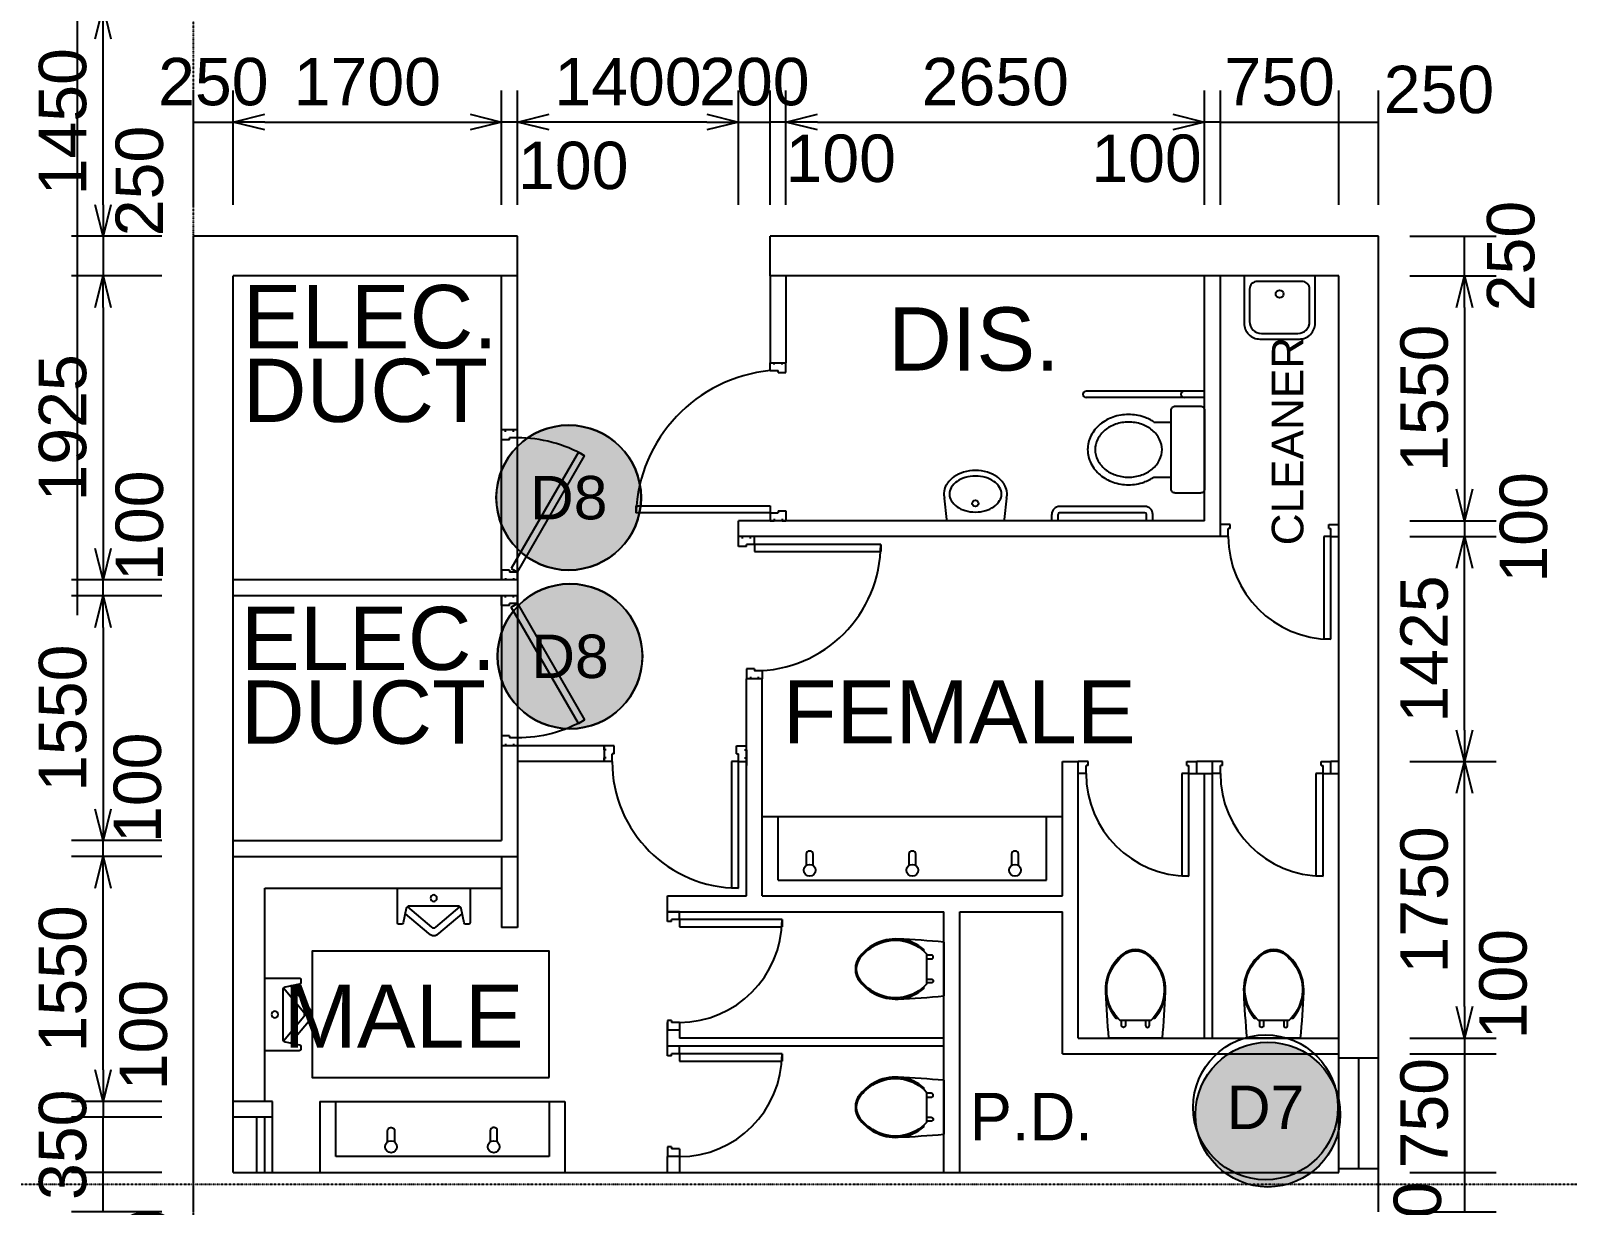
# Model space of a CAD drawing. Header units: millimetres. Extents: x 477 to 62893, y 268 to 55271.
# Drawn here: x 40738 to 50465, y 32507 to 39941 of the extents above; entities that cross this region are included whole.
import ezdxf
from ezdxf.enums import TextEntityAlignment as Align

# ---------------------------------------------------------------- set-up
doc = ezdxf.new("R2010")
doc.units = ezdxf.units.MM
doc.linetypes.add('DASHDOT', pattern=[1, 0.5, -0.25, 0, -0.25])
doc.layers.get('0').update_dxf_attribs({"color": 8})
doc.layers.get('Defpoints').update_dxf_attribs({"color": 8})
for name, color, linetype in [('DLN020__', 8, 'DASHDOT'), ('DLN030', 8, 'Continuous'), ('DLN041__', 8, 'Continuous'), ('DLN052__', 8, 'Continuous'), ('DLN220__', 8, 'Continuous'), ('DLN280__', 8, 'Continuous'), ('DLN315__', 8, 'Continuous'), ('DLN325-1', 8, 'Continuous'), ('DLN325__', 8, 'Continuous'), ('DLN740__', 8, 'Continuous'), ('FITBATH', 8, 'Continuous'), ('FITDOOR', 8, 'Continuous'), ('FS-10', 8, 'Continuous'), ('MARK', 8, 'Continuous')]:
    doc.layers.add(name, color=color, linetype=linetype)
doc.styles.add('ROMANS', font='swissl.ttf')
doc.styles.add('SWIS721LT450', font='swissl.ttf')
doc.styles.add('SWIS721LT750', font='swissl.ttf')
doc.dimstyles.new('INTDIM', dxfattribs={"dimscale": 200, "dimtxt": 2.25, "dimasz": 1.5, "dimexe": 1, "dimexo": 0, "dimgap": 1, "dimtad": 1, "dimdec": 0, "dimrnd": 1, "dimzin": 1, "dimdsep": 46, "dimtxsty": 'SWIS721LT450', "dimcen": 1, "dimclrd": 256, "dimclre": 256, "dimclrt": 256, "dimaunit": 1, "dimadec": 3, "dimazin": 0, "dimtfac": 1, "dimtdec": 0, "dimtix": 1, "dimtmove": 2, "dimatfit": 0, "dimfxl": 1, "dimtolj": 1, "dimtzin": 0, "dimarcsym": 0})

# ---------------------------------------------------------------- blocks, each defined once
blk = doc.blocks.new('DRNO')
at = {"layer": 'MARK'}
blk.add_circle((0, 0), 1, dxfattribs=at)
at = {"layer": 'MARK', "style": 'ROMANS'}
blk.add_attdef('DRNO', text='', height=0.6, dxfattribs=at).set_placement((0, 0), align=Align.MIDDLE)
blk = doc.blocks.new('DIMARR')
for p, q in [((-1, 0.25), (0, 0)), ((-1, 0), (0, 0)), ((0, 0), (-1, -0.25))]:
    blk.add_line(p, q)
blk = doc.blocks.new('*D301')
at = {"layer": 'Defpoints', "color": 0, "transparency": 16777216}
for p in [(43719.4, 39362.7), (42019.4, 38639.6), (43719.4, 38639.6)]:
    blk.add_point(p, dxfattribs=at)
at = {"layer": 'DLN030', "lineweight": -2, "transparency": 16777216}
for p, q in [((42019.4, 38839.6), (42019.4, 39562.7)), ((43719.4, 38839.6), (43719.4, 39562.7)), ((42219.4, 39362.7), (43519.4, 39362.7))]:
    blk.add_line(p, q, dxfattribs=at)
at = {"layer": 'DLN030', "lineweight": -2, "transparency": 16777216, "xscale": 200, "yscale": 200, "zscale": 200, "rotation": 180}
blk.add_blockref('DIMARR', (42019.4, 39362.7), dxfattribs=at)
at = {"layer": 'DLN030', "lineweight": -2, "transparency": 16777216, "xscale": 200, "yscale": 200, "zscale": 200}
blk.add_blockref('DIMARR', (43719.4, 39362.7), dxfattribs=at)
at = {"layer": 'DLN030', "transparency": 16777216, "insert": (42869.4, 39616.9), "char_height": 300, "attachment_point": 5, "style": 'SWIS721LT450'}
blk.add_mtext('\\A1;1700', dxfattribs=at)
blk = doc.blocks.new('*D302')
at = {"layer": 'Defpoints', "color": 0, "transparency": 16777216}
for p in [(42019.4, 39362.7), (41769.4, 38639.6), (42019.4, 38639.6)]:
    blk.add_point(p, dxfattribs=at)
at = {"layer": 'DLN030', "lineweight": -2, "transparency": 16777216}
for p, q in [((41769.4, 38839.6), (41769.4, 39562.7)), ((42019.4, 38839.6), (42019.4, 39562.7)), ((41769.4, 39362.7), (42019.4, 39362.7))]:
    blk.add_line(p, q, dxfattribs=at)
at = {"layer": 'DLN030', "transparency": 16777216, "insert": (41894.4, 39616.9), "char_height": 300, "attachment_point": 5, "style": 'SWIS721LT450'}
blk.add_mtext('\\A1;250', dxfattribs=at)
blk = doc.blocks.new('*D303')
at = {"layer": 'Defpoints', "color": 0, "transparency": 16777216}
for p in [(43719.4, 39362.7), (43719.4, 38639.6), (43819.4, 38639.6)]:
    blk.add_point(p, dxfattribs=at)
at = {"layer": 'DLN030', "lineweight": -2, "transparency": 16777216}
for p, q in [((43719.4, 38839.6), (43719.4, 39562.7)), ((43819.4, 38839.6), (43819.4, 39562.7)), ((43819.4, 39362.7), (43719.4, 39362.7))]:
    blk.add_line(p, q, dxfattribs=at)
at = {"layer": 'DLN030', "transparency": 16777216, "insert": (44173.2, 39086.3), "char_height": 300, "attachment_point": 5, "style": 'SWIS721LT450'}
blk.add_mtext('\\A1;100', dxfattribs=at)
blk = doc.blocks.new('*D304')
at = {"layer": 'Defpoints', "color": 0, "transparency": 16777216}
for p in [(41769.4, 38639.6), (41196.1, 38389.6), (41769.4, 38389.6)]:
    blk.add_point(p, dxfattribs=at)
at = {"layer": 'DLN030', "lineweight": -2, "transparency": 16777216}
for p, q in [((41569.4, 38639.6), (40996.1, 38639.6)), ((41196.1, 38639.6), (41196.1, 38389.6)), ((41569.4, 38389.6), (40996.1, 38389.6))]:
    blk.add_line(p, q, dxfattribs=at)
at = {"layer": 'DLN030', "transparency": 16777216, "insert": (41427.6, 38989.7), "char_height": 300, "attachment_point": 5, "rotation": 90, "style": 'SWIS721LT450'}
blk.add_mtext('\\A1;250', dxfattribs=at)
blk = doc.blocks.new('*D305')
at = {"layer": 'Defpoints', "color": 0, "transparency": 16777216}
for p in [(41769.4, 38389.6), (41196.1, 36464.6), (41769.4, 36464.6)]:
    blk.add_point(p, dxfattribs=at)
at = {"layer": 'DLN030', "lineweight": -2, "transparency": 16777216}
for p, q in [((41569.4, 38389.6), (40996.1, 38389.6)), ((41196.1, 38189.6), (41196.1, 36664.6)), ((41569.4, 36464.6), (40996.1, 36464.6))]:
    blk.add_line(p, q, dxfattribs=at)
at = {"layer": 'DLN030', "lineweight": -2, "transparency": 16777216, "xscale": 200, "yscale": 200, "zscale": 200}
for p, rotation in [((41196.1, 38389.6), 90), ((41196.1, 36464.6), 270)]:
    blk.add_blockref('DIMARR', p, dxfattribs=dict(at, rotation=rotation))
at = {"layer": 'DLN030', "transparency": 16777216, "insert": (40941.9, 37427.1), "char_height": 300, "attachment_point": 5, "rotation": 90, "style": 'SWIS721LT450'}
blk.add_mtext('\\A1;1925', dxfattribs=at)
blk = doc.blocks.new('*D306')
at = {"layer": 'Defpoints', "color": 0, "transparency": 16777216}
for p in [(41196.1, 36464.6), (41769.4, 36464.6), (41769.4, 36364.6)]:
    blk.add_point(p, dxfattribs=at)
at = {"layer": 'DLN030', "lineweight": -2, "transparency": 16777216}
for p, q in [((41569.4, 36464.6), (40996.1, 36464.6)), ((41196.1, 36364.6), (41196.1, 36464.6)), ((41569.4, 36364.6), (40996.1, 36364.6))]:
    blk.add_line(p, q, dxfattribs=at)
at = {"layer": 'DLN030', "transparency": 16777216, "insert": (41427.6, 36807.8), "char_height": 300, "attachment_point": 5, "rotation": 90, "style": 'SWIS721LT450'}
blk.add_mtext('\\A1;100', dxfattribs=at)
blk = doc.blocks.new('*D307')
at = {"layer": 'Defpoints', "color": 0, "transparency": 16777216}
for p in [(41196.1, 32714.6), (41769.4, 32714.6), (41769.4, 32464.6)]:
    blk.add_point(p, dxfattribs=at)
at = {"layer": 'DLN030', "lineweight": -2, "transparency": 16777216}
for p, q in [((41569.4, 32714.6), (40996.1, 32714.6)), ((41196.1, 32464.6), (41196.1, 32714.6)), ((41569.4, 32464.6), (40996.1, 32464.6))]:
    blk.add_line(p, q, dxfattribs=at)
at = {"layer": 'DLN030', "transparency": 16777216, "insert": (41482.1, 32133.8), "char_height": 300, "attachment_point": 5, "rotation": 90, "style": 'SWIS721LT450'}
blk.add_mtext('\\A1;250', dxfattribs=at)
blk = doc.blocks.new('*D308')
at = {"layer": 'Defpoints', "color": 0, "transparency": 16777216}
for p in [(41196.1, 40089.6), (41769.4, 40089.6), (41769.4, 38639.6)]:
    blk.add_point(p, dxfattribs=at)
at = {"layer": 'DLN030', "lineweight": -2, "transparency": 16777216}
for p, q in [((41569.4, 40089.6), (40996.1, 40089.6)), ((41196.1, 38839.6), (41196.1, 39889.6)), ((41569.4, 38639.6), (40996.1, 38639.6))]:
    blk.add_line(p, q, dxfattribs=at)
at = {"layer": 'DLN030', "lineweight": -2, "transparency": 16777216, "xscale": 200, "yscale": 200, "zscale": 200}
for p, rotation in [((41196.1, 40089.6), 90), ((41196.1, 38639.6), 270)]:
    blk.add_blockref('DIMARR', p, dxfattribs=dict(at, rotation=rotation))
at = {"layer": 'DLN030', "transparency": 16777216, "insert": (40941.9, 39364.6), "char_height": 300, "attachment_point": 5, "rotation": 90, "style": 'SWIS721LT450'}
blk.add_mtext('\\A1;1450', dxfattribs=at)
blk = doc.blocks.new('*D309')
at = {"layer": 'Defpoints', "color": 0, "transparency": 16777216}
for p in [(49269.4, 35314.6), (49815.1, 35314.6), (49269.4, 33564.6)]:
    blk.add_point(p, dxfattribs=at)
at = {"layer": 'DLN030', "lineweight": -2, "transparency": 16777216}
for p, q in [((49469.4, 35314.6), (50015.1, 35314.6)), ((49815.1, 33764.6), (49815.1, 35114.6)), ((49469.4, 33564.6), (50015.1, 33564.6))]:
    blk.add_line(p, q, dxfattribs=at)
at = {"layer": 'DLN030', "lineweight": -2, "transparency": 16777216, "xscale": 200, "yscale": 200, "zscale": 200}
for p, rotation in [((49815.1, 35314.6), 90), ((49815.1, 33564.6), 270)]:
    blk.add_blockref('DIMARR', p, dxfattribs=dict(at, rotation=rotation))
at = {"layer": 'DLN030', "transparency": 16777216, "insert": (49560.9, 34439.6), "char_height": 300, "attachment_point": 5, "rotation": 90, "style": 'SWIS721LT450'}
blk.add_mtext('\\A1;1750', dxfattribs=at)
blk = doc.blocks.new('*D310')
at = {"layer": 'Defpoints', "color": 0, "transparency": 16777216}
for p in [(49269.4, 33564.6), (49269.4, 33464.6), (49815.1, 33464.6)]:
    blk.add_point(p, dxfattribs=at)
at = {"layer": 'DLN030', "lineweight": -2, "transparency": 16777216}
for p, q in [((49469.4, 33564.6), (50015.1, 33564.6)), ((49815.1, 33564.6), (49815.1, 33464.6)), ((49469.4, 33464.6), (50015.1, 33464.6))]:
    blk.add_line(p, q, dxfattribs=at)
at = {"layer": 'DLN030', "transparency": 16777216, "insert": (50060.1, 33906.3), "char_height": 300, "attachment_point": 5, "rotation": 90, "style": 'SWIS721LT450'}
blk.add_mtext('\\A1;100', dxfattribs=at)
blk = doc.blocks.new('*D311')
at = {"layer": 'Defpoints', "color": 0, "transparency": 16777216}
for p in [(49269.4, 32714.6), (49269.4, 32464.6), (49815.1, 32464.6)]:
    blk.add_point(p, dxfattribs=at)
at = {"layer": 'DLN030', "lineweight": -2, "transparency": 16777216}
for p, q in [((49469.4, 32714.6), (50015.1, 32714.6)), ((49815.1, 32714.6), (49815.1, 32464.6)), ((49469.4, 32464.6), (50015.1, 32464.6))]:
    blk.add_line(p, q, dxfattribs=at)
at = {"layer": 'DLN030', "transparency": 16777216, "insert": (49518.4, 32306.4), "char_height": 300, "attachment_point": 5, "rotation": 90, "style": 'SWIS721LT450'}
blk.add_mtext('\\A1;250', dxfattribs=at)
blk = doc.blocks.new('*D312')
at = {"layer": 'Defpoints', "color": 0, "transparency": 16777216}
for p in [(49269.4, 33464.6), (49269.4, 32714.6), (49815.1, 32714.6)]:
    blk.add_point(p, dxfattribs=at)
at = {"layer": 'DLN030', "lineweight": -2, "transparency": 16777216}
for p, q in [((49469.4, 33464.6), (50015.1, 33464.6)), ((49815.1, 33464.6), (49815.1, 32714.6)), ((49469.4, 32714.6), (50015.1, 32714.6))]:
    blk.add_line(p, q, dxfattribs=at)
at = {"layer": 'DLN030', "transparency": 16777216, "insert": (49560.9, 33089.6), "char_height": 300, "attachment_point": 5, "rotation": 90, "style": 'SWIS721LT450'}
blk.add_mtext('\\A1;750', dxfattribs=at)
blk = doc.blocks.new('DR1CR2')
at = {"layer": 'FITDOOR'}
for p, q in [((-50, 0), (-50, -50)), ((-50, 0), (0, 0)), ((0, 0), (0, -25)), ((-62.5, -50), (-50, -50)), ((-62.5, -50), (-62.5, -100)), ((-12, -25), (0, -25)), ((-12, -75), (0, -75)), ((0, -75), (0, -100)), ((-62.5, -100), (0, -100))]:
    blk.add_line(p, q, dxfattribs=at)
blk = doc.blocks.new('DR1AD')
at = {"layer": 'FITDOOR'}
for p, q in [((-45, 1), (0, 1)), ((-45, 1), (-45, 0)), ((0, 0), (0, 1)), ((-45, 0), (0, 0))]:
    blk.add_line(p, q, dxfattribs=at)
blk = doc.blocks.new('DR1CL2')
at = {"layer": 'FITDOOR'}
for p, q in [((50, 0), (0, 0)), ((0, 0), (0, -25)), ((50, 0), (50, -50)), ((12, -25), (0, -25)), ((0, -75), (0, -100)), ((12, -75), (0, -75)), ((62.5, -50), (50, -50)), ((62.5, -50), (62.5, -100)), ((62.5, -100), (0, -100))]:
    blk.add_line(p, q, dxfattribs=at)
blk = doc.blocks.new('A$C100E7936')
at = {"layer": 'FITDOOR'}
blk.add_arc((559.6, -78), 850, 150, 180, dxfattribs=at)
at = {"layer": 'DLN315__', "yscale": 849.9999999999936, "rotation": 60.00000000179951}
blk.add_blockref('DR1AD', (559.6, -78), dxfattribs=at)
at = {"layer": 'DLN315__'}
for name, p in [('DR1CL2', (-340.4, -78)), ('DR1CR2', (609.6, -78))]:
    blk.add_blockref(name, p, dxfattribs=at)
blk = doc.blocks.new('*D313')
at = {"layer": 'Defpoints', "color": 0, "transparency": 16777216}
for p in [(41769.4, 36364.6), (41196.1, 34814.6), (41769.4, 34814.6)]:
    blk.add_point(p, dxfattribs=at)
at = {"layer": 'DLN030', "lineweight": -2, "transparency": 16777216}
for p, q in [((41569.4, 36364.6), (40996.1, 36364.6)), ((41196.1, 36164.6), (41196.1, 35014.6)), ((41569.4, 34814.6), (40996.1, 34814.6))]:
    blk.add_line(p, q, dxfattribs=at)
at = {"layer": 'DLN030', "lineweight": -2, "transparency": 16777216, "xscale": 200, "yscale": 200, "zscale": 200}
for p, rotation in [((41196.1, 36364.6), 90), ((41196.1, 34814.6), 270)]:
    blk.add_blockref('DIMARR', p, dxfattribs=dict(at, rotation=rotation))
at = {"layer": 'DLN030', "transparency": 16777216, "insert": (40941.9, 35589.6), "char_height": 300, "attachment_point": 5, "rotation": 90, "style": 'SWIS721LT450'}
blk.add_mtext('\\A1;1550', dxfattribs=at)
blk = doc.blocks.new('*D314')
at = {"layer": 'Defpoints', "color": 0, "transparency": 16777216}
for p in [(41196.1, 34814.6), (41769.4, 34814.6), (41769.4, 34714.6)]:
    blk.add_point(p, dxfattribs=at)
at = {"layer": 'DLN030', "lineweight": -2, "transparency": 16777216}
for p, q in [((41569.4, 34814.6), (40996.1, 34814.6)), ((41196.1, 34714.6), (41196.1, 34814.6)), ((41569.4, 34714.6), (40996.1, 34714.6))]:
    blk.add_line(p, q, dxfattribs=at)
at = {"layer": 'DLN030', "transparency": 16777216, "insert": (41414.9, 35149.3), "char_height": 300, "attachment_point": 5, "rotation": 90, "style": 'SWIS721LT450'}
blk.add_mtext('\\A1;100', dxfattribs=at)
blk = doc.blocks.new('*D317')
at = {"layer": 'Defpoints', "color": 0, "transparency": 16777216}
for p in [(41196.1, 34714.6), (41769.4, 34714.6), (41769.4, 33164.6)]:
    blk.add_point(p, dxfattribs=at)
at = {"layer": 'DLN030', "lineweight": -2, "transparency": 16777216}
for p, q in [((41569.4, 34714.6), (40996.1, 34714.6)), ((41196.1, 33364.6), (41196.1, 34514.6)), ((41569.4, 33164.6), (40996.1, 33164.6))]:
    blk.add_line(p, q, dxfattribs=at)
at = {"layer": 'DLN030', "lineweight": -2, "transparency": 16777216, "xscale": 200, "yscale": 200, "zscale": 200}
for p, rotation in [((41196.1, 34714.6), 90), ((41196.1, 33164.6), 270)]:
    blk.add_blockref('DIMARR', p, dxfattribs=dict(at, rotation=rotation))
at = {"layer": 'DLN030', "transparency": 16777216, "insert": (40941.9, 33939.6), "char_height": 300, "attachment_point": 5, "rotation": 90, "style": 'SWIS721LT450'}
blk.add_mtext('\\A1;1550', dxfattribs=at)
blk = doc.blocks.new('*D319')
at = {"layer": 'Defpoints', "color": 0, "transparency": 16777216}
for p in [(41769.4, 33164.6), (41196.1, 33064.6), (41769.4, 33064.6)]:
    blk.add_point(p, dxfattribs=at)
at = {"layer": 'DLN030', "lineweight": -2, "transparency": 16777216}
for p, q in [((41569.4, 33164.6), (40996.1, 33164.6)), ((41196.1, 33164.6), (41196.1, 33064.6)), ((41569.4, 33064.6), (40996.1, 33064.6))]:
    blk.add_line(p, q, dxfattribs=at)
at = {"layer": 'DLN030', "transparency": 16777216, "insert": (41452.8, 33584.5), "char_height": 300, "attachment_point": 5, "rotation": 90, "style": 'SWIS721LT450'}
blk.add_mtext('\\A1;100', dxfattribs=at)
blk = doc.blocks.new('*D320')
at = {"layer": 'Defpoints', "color": 0, "transparency": 16777216}
for p in [(41196.1, 33064.6), (41769.4, 33064.6), (41769.4, 32714.6)]:
    blk.add_point(p, dxfattribs=at)
at = {"layer": 'DLN030', "lineweight": -2, "transparency": 16777216}
for p, q in [((41569.4, 33064.6), (40996.1, 33064.6)), ((41196.1, 32714.6), (41196.1, 33064.6)), ((41569.4, 32714.6), (40996.1, 32714.6))]:
    blk.add_line(p, q, dxfattribs=at)
at = {"layer": 'DLN030', "transparency": 16777216, "insert": (40941.9, 32889.6), "char_height": 300, "attachment_point": 5, "rotation": 90, "style": 'SWIS721LT450'}
blk.add_mtext('\\A1;350', dxfattribs=at)
blk = doc.blocks.new('*D283')
at = {"layer": 'Defpoints', "color": 0, "transparency": 16777216}
for p in [(43819.4, 39362.7), (43819.4, 38639.6), (45219.4, 38639.6)]:
    blk.add_point(p, dxfattribs=at)
at = {"layer": 'DLN030', "lineweight": -2, "transparency": 16777216}
for p, q in [((43819.4, 38839.6), (43819.4, 39562.7)), ((45219.4, 38839.6), (45219.4, 39562.7)), ((45019.4, 39362.7), (44019.4, 39362.7))]:
    blk.add_line(p, q, dxfattribs=at)
at = {"layer": 'DLN030', "lineweight": -2, "transparency": 16777216, "xscale": 200, "yscale": 200, "zscale": 200, "rotation": 180}
blk.add_blockref('DIMARR', (43819.4, 39362.7), dxfattribs=at)
at = {"layer": 'DLN030', "lineweight": -2, "transparency": 16777216, "xscale": 200, "yscale": 200, "zscale": 200}
blk.add_blockref('DIMARR', (45219.4, 39362.7), dxfattribs=at)
at = {"layer": 'DLN030', "transparency": 16777216, "insert": (44519.4, 39616.9), "char_height": 300, "attachment_point": 5, "style": 'SWIS721LT450'}
blk.add_mtext('\\A1;1400', dxfattribs=at)
blk = doc.blocks.new('*D284')
at = {"layer": 'Defpoints', "color": 0, "transparency": 16777216}
for p in [(45419.4, 39362.7), (45219.4, 38639.6), (45419.4, 38639.6)]:
    blk.add_point(p, dxfattribs=at)
at = {"layer": 'DLN030', "lineweight": -2, "transparency": 16777216}
for p, q in [((45219.4, 38839.6), (45219.4, 39562.7)), ((45419.4, 38839.6), (45419.4, 39562.7)), ((45219.4, 39362.7), (45419.4, 39362.7))]:
    blk.add_line(p, q, dxfattribs=at)
at = {"layer": 'DLN030', "transparency": 16777216, "insert": (45319.4, 39616.9), "char_height": 300, "attachment_point": 5, "style": 'SWIS721LT450'}
blk.add_mtext('\\A1;200', dxfattribs=at)
blk = doc.blocks.new('*D285')
at = {"layer": 'Defpoints', "color": 0, "transparency": 16777216}
for p in [(48169.4, 39362.7), (48169.4, 38639.6), (48269.4, 38639.6)]:
    blk.add_point(p, dxfattribs=at)
at = {"layer": 'DLN030', "lineweight": -2, "transparency": 16777216}
for p, q in [((48169.4, 38839.6), (48169.4, 39562.7)), ((48269.4, 38839.6), (48269.4, 39562.7)), ((48269.4, 39362.7), (48169.4, 39362.7))]:
    blk.add_line(p, q, dxfattribs=at)
at = {"layer": 'DLN030', "transparency": 16777216, "insert": (47801.9, 39131.6), "char_height": 300, "attachment_point": 5, "style": 'SWIS721LT450'}
blk.add_mtext('\\A1;100', dxfattribs=at)
blk = doc.blocks.new('*D286')
at = {"layer": 'Defpoints', "color": 0, "transparency": 16777216}
for p in [(49019.4, 39362.7), (48269.4, 38639.6), (49019.4, 38639.6)]:
    blk.add_point(p, dxfattribs=at)
at = {"layer": 'DLN030', "lineweight": -2, "transparency": 16777216}
for p, q in [((48269.4, 38839.6), (48269.4, 39562.7)), ((49019.4, 38839.6), (49019.4, 39562.7)), ((48269.4, 39362.7), (49019.4, 39362.7))]:
    blk.add_line(p, q, dxfattribs=at)
at = {"layer": 'DLN030', "transparency": 16777216, "insert": (48644.4, 39616.9), "char_height": 300, "attachment_point": 5, "style": 'SWIS721LT450'}
blk.add_mtext('\\A1;750', dxfattribs=at)
blk = doc.blocks.new('*D287')
at = {"layer": 'Defpoints', "color": 0, "transparency": 16777216}
for p in [(49269.4, 38389.6), (49269.4, 36839.6), (49815.1, 36839.6)]:
    blk.add_point(p, dxfattribs=at)
at = {"layer": 'DLN030', "lineweight": -2, "transparency": 16777216}
for p, q in [((49469.4, 38389.6), (50015.1, 38389.6)), ((49815.1, 38189.6), (49815.1, 37039.6)), ((49469.4, 36839.6), (50015.1, 36839.6))]:
    blk.add_line(p, q, dxfattribs=at)
at = {"layer": 'DLN030', "lineweight": -2, "transparency": 16777216, "xscale": 200, "yscale": 200, "zscale": 200}
for p, rotation in [((49815.1, 38389.6), 90), ((49815.1, 36839.6), 270)]:
    blk.add_blockref('DIMARR', p, dxfattribs=dict(at, rotation=rotation))
at = {"layer": 'DLN030', "transparency": 16777216, "insert": (49560.9, 37614.6), "char_height": 300, "attachment_point": 5, "rotation": 90, "style": 'SWIS721LT450'}
blk.add_mtext('\\A1;1550', dxfattribs=at)
blk = doc.blocks.new('*D288')
at = {"layer": 'Defpoints', "color": 0, "transparency": 16777216}
for p in [(49269.4, 36839.6), (49269.4, 36739.6), (49815.1, 36739.6)]:
    blk.add_point(p, dxfattribs=at)
at = {"layer": 'DLN030', "lineweight": -2, "transparency": 16777216}
for p, q in [((49469.4, 36839.6), (50015.1, 36839.6)), ((49815.1, 36839.6), (49815.1, 36739.6)), ((49469.4, 36739.6), (50015.1, 36739.6))]:
    blk.add_line(p, q, dxfattribs=at)
at = {"layer": 'DLN030', "transparency": 16777216, "insert": (50189.4, 36797.2), "char_height": 300, "attachment_point": 5, "rotation": 90, "style": 'SWIS721LT450'}
blk.add_mtext('\\A1;100', dxfattribs=at)
blk = doc.blocks.new('*D289')
at = {"layer": 'Defpoints', "color": 0, "transparency": 16777216}
for p in [(49269.4, 39362.7), (49019.4, 38639.6), (49269.4, 38639.6)]:
    blk.add_point(p, dxfattribs=at)
at = {"layer": 'DLN030', "lineweight": -2, "transparency": 16777216}
for p, q in [((49019.4, 38839.6), (49019.4, 39562.7)), ((49269.4, 38839.6), (49269.4, 39562.7)), ((49019.4, 39362.7), (49269.4, 39362.7))]:
    blk.add_line(p, q, dxfattribs=at)
at = {"layer": 'DLN030', "transparency": 16777216, "insert": (49653, 39567), "char_height": 300, "attachment_point": 5, "style": 'SWIS721LT450'}
blk.add_mtext('\\A1;250', dxfattribs=at)
blk = doc.blocks.new('*D290')
at = {"layer": 'Defpoints', "color": 0, "transparency": 16777216}
for p in [(49269.4, 38639.6), (49815.1, 38639.6), (49269.4, 38389.6)]:
    blk.add_point(p, dxfattribs=at)
at = {"layer": 'DLN030', "lineweight": -2, "transparency": 16777216}
for p, q in [((49469.4, 38639.6), (50015.1, 38639.6)), ((49815.1, 38389.6), (49815.1, 38639.6)), ((49469.4, 38389.6), (50015.1, 38389.6))]:
    blk.add_line(p, q, dxfattribs=at)
at = {"layer": 'DLN030', "transparency": 16777216, "insert": (50108.9, 38514.6), "char_height": 300, "attachment_point": 5, "rotation": 90, "style": 'SWIS721LT450'}
blk.add_mtext('\\A1;250', dxfattribs=at)
blk = doc.blocks.new('*D291')
at = {"layer": 'Defpoints', "color": 0, "transparency": 16777216}
for p in [(49269.4, 36739.6), (49815.1, 36739.6), (49269.4, 35314.6)]:
    blk.add_point(p, dxfattribs=at)
at = {"layer": 'DLN030', "lineweight": -2, "transparency": 16777216}
for p, q in [((49469.4, 36739.6), (50015.1, 36739.6)), ((49815.1, 35514.6), (49815.1, 36539.6)), ((49469.4, 35314.6), (50015.1, 35314.6))]:
    blk.add_line(p, q, dxfattribs=at)
at = {"layer": 'DLN030', "lineweight": -2, "transparency": 16777216, "xscale": 200, "yscale": 200, "zscale": 200}
for p, rotation in [((49815.1, 36739.6), 90), ((49815.1, 35314.6), 270)]:
    blk.add_blockref('DIMARR', p, dxfattribs=dict(at, rotation=rotation))
at = {"layer": 'DLN030', "transparency": 16777216, "insert": (49560.9, 36027.1), "char_height": 300, "attachment_point": 5, "rotation": 90, "style": 'SWIS721LT450'}
blk.add_mtext('\\A1;1425', dxfattribs=at)
blk = doc.blocks.new('*D298')
at = {"layer": 'Defpoints', "color": 0, "transparency": 16777216}
for p in [(45419.4, 39362.7), (45419.4, 38639.6), (45519.4, 38639.6)]:
    blk.add_point(p, dxfattribs=at)
at = {"layer": 'DLN030', "lineweight": -2, "transparency": 16777216}
for p, q in [((45419.4, 38839.6), (45419.4, 39562.7)), ((45519.4, 38839.6), (45519.4, 39562.7)), ((45519.4, 39362.7), (45419.4, 39362.7))]:
    blk.add_line(p, q, dxfattribs=at)
at = {"layer": 'DLN030', "transparency": 16777216, "insert": (45866.1, 39131.6), "char_height": 300, "attachment_point": 5, "style": 'SWIS721LT450'}
blk.add_mtext('\\A1;100', dxfattribs=at)
blk = doc.blocks.new('*D299')
at = {"layer": 'Defpoints', "color": 0, "transparency": 16777216}
for p in [(48169.4, 39362.7), (45519.4, 38639.6), (48169.4, 38639.6)]:
    blk.add_point(p, dxfattribs=at)
at = {"layer": 'DLN030', "lineweight": -2, "transparency": 16777216}
for p, q in [((45519.4, 38839.6), (45519.4, 39562.7)), ((48169.4, 38839.6), (48169.4, 39562.7)), ((45719.4, 39362.7), (47969.4, 39362.7))]:
    blk.add_line(p, q, dxfattribs=at)
at = {"layer": 'DLN030', "lineweight": -2, "transparency": 16777216, "xscale": 200, "yscale": 200, "zscale": 200, "rotation": 180}
blk.add_blockref('DIMARR', (45519.4, 39362.7), dxfattribs=at)
at = {"layer": 'DLN030', "lineweight": -2, "transparency": 16777216, "xscale": 200, "yscale": 200, "zscale": 200}
blk.add_blockref('DIMARR', (48169.4, 39362.7), dxfattribs=at)
at = {"layer": 'DLN030', "transparency": 16777216, "insert": (46844.4, 39616.9), "char_height": 300, "attachment_point": 5, "style": 'SWIS721LT450'}
blk.add_mtext('\\A1;2650', dxfattribs=at)
blk = doc.blocks.new('SANWC1')
at = {"layer": 'FITBATH'}
blk.add_lwpolyline([(0.317, 0.583, 0.06727), (0.374, 0.697, 0.082508), (0.404, 0.875, 0.082508), (0.374, 1.053, 0.090374), (0.291, 1.202, 0.104298), (0.157, 1.309, 0.116855), (0, 1.346, 0.116855), (-0.157, 1.309, 0.104298), (-0.291, 1.202, 0.090374), (-0.374, 1.053, 0.082508), (-0.404, 0.875, 0.082508), (-0.374, 0.697, 0.06727), (-0.317, 0.583, 0.06727)], format="xyb", dxfattribs=at)
for points in [[(-0.224, 1.147, 0.090374), (-0.292, 1.025, 0.082508), (-0.317, 0.875, 0.082508), (-0.292, 0.725, 0.090374), (-0.224, 0.603, 0.104298), (-0.118, 0.518, 0.116855), (0, 0.49, 0.116855), (0.118, 0.518, 0.104298), (0.224, 0.603, 0.090374), (0.292, 0.725, 0.082508), (0.317, 0.875, 0.082508), (0.292, 1.025, 0.090374), (0.224, 1.147, 0.104298), (0.118, 1.232, 0.116855), (0, 1.26, 0.116855), (-0.118, 1.232, 0.104298)], [(-0.452, 0.385), (0.452, 0.385, -0.414214), (0.5, 0.337), (0.5, 0.048, -0.414214), (0.452, 0), (-0.452, 0, -0.414214), (-0.5, 0.048), (-0.5, 0.337, -0.414214)]]:
    blk.add_lwpolyline(points, format="xyb", close=True, dxfattribs=at)
for points in [[(-0.317, 0.583), (-0.317, 0.385)], [(0.317, 0.583), (0.317, 0.385)]]:
    blk.add_lwpolyline(points, dxfattribs=at)
blk = doc.blocks.new('SANLAV1')
at = {"layer": 'FITBATH'}
for points in [[(0.492, 0.355, 0.195397), (0.459, 0.57, 0.106942), (0.341, 0.695, 0.081615), (0.188, 0.768, 0.069755), (0, 0.794, 0.069755), (-0.188, 0.768, 0.081615), (-0.341, 0.695, 0.106942), (-0.459, 0.57, 0.195397), (-0.492, 0.355, 0.195397)], [(0.492, 0.355), (0.453, 0.017, -0.380701), (0.434, 0), (-0.434, 0, -0.380701), (-0.453, 0.017), (-0.492, 0.355)]]:
    blk.add_lwpolyline(points, format="xyb", dxfattribs=at)
blk.add_lwpolyline([(0.412, 0.422, 0.135913), (0.383, 0.524, 0.106942), (0.291, 0.623, 0.081615), (0.163, 0.683, 0.069755), (0, 0.706, 0.069755), (-0.163, 0.683, 0.081615), (-0.291, 0.623, 0.106942), (-0.383, 0.524, 0.135913), (-0.412, 0.422, 0.135913), (-0.383, 0.319, 0.106942), (-0.291, 0.221, 0.081615), (-0.163, 0.16, 0.069755), (0, 0.137, 0.069755), (0.163, 0.16, 0.081615), (0.291, 0.221, 0.106942), (0.383, 0.319, 0.135913)], format="xyb", close=True, dxfattribs=at)
blk.add_circle((-0.002, 0.274), 0.049, dxfattribs=at)
blk = doc.blocks.new('DR1CL1')
at = {"layer": 'FITDOOR'}
for p, q in [((50, 0), (0, 0)), ((0, 0), (0, -75)), ((50, 0), (50, -50)), ((62.5, -75), (0, -75)), ((62.5, -50), (50, -50)), ((62.5, -50), (62.5, -75))]:
    blk.add_line(p, q, dxfattribs=at)
blk = doc.blocks.new('DR1CD')
at = {"layer": 'FITDOOR'}
for p, q in [((0, 1), (45, 1)), ((0, 1), (0, 0)), ((45, 0), (45, 1)), ((0, 0), (45, 0))]:
    blk.add_line(p, q, dxfattribs=at)
blk = doc.blocks.new('DR1CM')
at = {"layer": 'FITDOOR'}
blk.add_arc((0, 0), 1, 0, 90, dxfattribs=at)
blk = doc.blocks.new('DR1CR1')
at = {"layer": 'FITDOOR'}
for p, q in [((-50, 0), (0, 0)), ((-50, 0), (-50, -50)), ((0, 0), (0, -75)), ((-62.5, -50), (-62.5, -75)), ((-62.5, -50), (-50, -50)), ((-62.5, -75), (0, -75))]:
    blk.add_line(p, q, dxfattribs=at)
blk = doc.blocks.new('TOILET01')
at = {"layer": 'DLN740__'}
blk.add_line((170.7, 0), (-170.7, 0), dxfattribs=at)
for points in [[(112.8, 127.4), (123.6, 127.4, 0.294171), (164.9, 423.4, 0.11195), (81.6, 531.3, 0.35994), (-81.6, 531.3, 0.11195), (-164.9, 423.4, 0.294171), (-123.6, 127.4), (-112.8, 127.4)], [(-63.6, 110.7), (-63.6, 80.6, -1), (-88.4, 80.6), (-88.4, 110.7)], [(63.6, 110.7), (63.6, 80.6, 1), (88.4, 80.6), (88.4, 110.7)]]:
    blk.add_lwpolyline(points, format="xyb", dxfattribs=at)
blk.add_lwpolyline([(157.5, 420, -0.325454), (96.3, 110.7), (-96.3, 110.7, -0.325454), (-157.5, 420, -0.11195), (-76.5, 525, -0.35994), (76.5, 525, -0.11195)], format="xyb", close=True, dxfattribs=at)
for centre, start, end in [((6996.1, 618.7), 182.61819, 184.9339), ((-6996.1, 618.7), 355.0661, 357.38181)]:
    blk.add_arc(centre, 7193.5, start, end, dxfattribs=at)
blk = doc.blocks.new('URINAL')
at = {"layer": 'DLN740__'}
for points in [[(-173.5, -129.9, -0.355245), (-154, -114), (154, -114, -0.355245), (173.5, -129.9), (192.5, -221, 0.355529), (202.3, -229), (220, -229, 0.414214), (230, -219), (230, 0), (-230, 0), (-230, -219, 0.414214), (-220, -229), (-202.3, -229, 0.355529), (-192.5, -221), (-173.5, -129.9)], [(180.5, -163.4), (32.2, -288.3, -0.364844), (-32.2, -288.3), (-180.5, -163.4)], [(166.5, -118.4), (12.9, -247.7, -0.364844), (-12.9, -247.7), (-166.5, -118.4)]]:
    blk.add_lwpolyline(points, format="xyb", dxfattribs=at)
blk.add_circle((0, -64), 20.5, dxfattribs=at)
blk = doc.blocks.new('SANSLO-V01')
at = {"layer": 'FITBATH'}
for points in [[(225, 0), (225, 300, 0.414214), (125, 400), (-125, 400, 0.414214), (-225, 300), (-225, 0)], [(190, 85), (190, 290, 0.414214), (115, 365), (-115, 365, 0.414214), (-190, 290), (-190, 85, 0.414214), (-140, 35), (140, 35, 0.414214)]]:
    blk.add_lwpolyline(points, format="xyb", close=True, dxfattribs=at)
blk.add_circle((0, 115), 25, dxfattribs=at)
blk = doc.blocks.new('CORE_TOILET')
blk.add_line((-1650, -4825), (-875, -4825))
at = {"layer": 'DLN220__'}
for p, q in [((-3600, 0), (-3600, -550)), ((-3500, 0), (-3500, -550)), ((-850, -1550), (-850, 0)), ((-750, -1650), (-750, 0)), ((-3600, -550), (-3500, -550)), ((-3800, -1650), (-3800, -1550)), ((-3100, -1550), (-3800, -1550)), ((-850, -1550), (-3100, -1550)), ((-750, -1650), (-3800, -1650)), ((-3650, -2550), (-3750, -2550)), ((-3750, -3925), (-3750, -2550)), ((-3650, -3925), (-3650, -2550)), ((-4650, -2975), (-5200, -2975)), ((-4650, -2975), (-4650, -3075)), ((-3750, -3000), (-3750, -3100)), ((-4650, -3075), (-5200, -3075)), ((-1750, -3075), (-1650, -3075)), ((-1750, -3925), (-1750, -3075)), ((-1650, -4825), (-1650, -3075)), ((-3650, -3450), (-3650, -3450)), ((-5300, -3675), (-5300, -4125)), ((-5200, -3675), (-5200, -4125)), ((-4250, -3925), (-3750, -3925)), ((-4250, -4025), (-4250, -3925)), ((-3650, -3925), (-1750, -3925)), ((-4250, -4025), (-2500, -4025)), ((-2500, -5675), (-2500, -4025)), ((-2400, -5675), (-2400, -4025)), ((-2400, -4025), (-1750, -4025)), ((-1750, -4925), (-1750, -4025)), ((-5200, -4125), (-5300, -4125)), ((-1650, -4825), (0, -4825)), ((-1750, -4925), (0, -4925)), ((-6750, -5225), (-7000, -5225)), ((-6750, -5325), (-6750, -5225)), ((-6750, -5325), (-7000, -5325))]:
    blk.add_line(p, q, dxfattribs=at)
at = {"layer": 'DLN220__', "ltscale": 0.05}
blk.add_lwpolyline([(-5000, -5075), (-5000, -4275), (-6500, -4275), (-6500, -5075)], close=True, dxfattribs=at)
at = {"layer": 'DLN325__', "ltscale": 0.3}
for p, q in [((-6850, -5675), (-6850, -5325)), ((-6800, -5675), (-6800, -5325)), ((-6750, -5675), (-6750, -5325))]:
    blk.add_line(p, q, dxfattribs=at)
at = {"layer": 'DLN740__'}
for p, q in [((-980, -730), (-1600, -730)), ((-980, -770), (-1600, -770)), ((-850, -730), (-980, -730)), ((-850, -770), (-980, -770)), ((-1817.7, -1550), (-1817.7, -1510)), ((-1777.7, -1550), (-1777.7, -1510)), ((-1227.7, -1460), (-1767.7, -1460)), ((-1227.7, -1500), (-1767.7, -1500)), ((-1217.7, -1550), (-1217.7, -1510)), ((-1177.7, -1550), (-1177.7, -1510)), ((-800, -3075), (-900, -3075)), ((0, -3075), (-50, -3075)), ((-900, -3150), (-800, -3150)), ((-850, -4825), (-850, -3150)), ((-800, -4825), (-800, -3150)), ((-50, -3150), (0, -3150)), ((-1750, -3425), (-3650, -3425)), ((-3550, -3825), (-3550, -3425)), ((-1850, -3825), (-1850, -3425)), ((-6800, -3875), (-5300, -3875)), ((-3550, -3825), (-1850, -3825)), ((-4250, -4875), (-4250, -4725)), ((-4175, -4725), (-4175, -4825)), ((-2500, -4825), (-4175, -4825)), ((-2500, -4875), (-4250, -4875)), ((-6450, -5225), (-4900, -5225)), ((-6350, -5575), (-6350, -5225)), ((-5000, -5225), (-5000, -5575)), ((-4900, -5225), (-4900, -5675)), ((-5000, -5575), (-6350, -5575)), ((-4250, -5675), (-4250, -5575)), ((-4175, -5575), (-4175, -5675))]:
    blk.add_line(p, q, dxfattribs=at)
for points in [[(-3327.5, -3732.6), (-3327.5, -3660.7, 0.414214), (-3347.5, -3640.7), (-3352.5, -3640.7, 0.414214), (-3372.5, -3660.7), (-3372.5, -3732.6)], [(-2677.5, -3732.6), (-2677.5, -3660.7, 0.414214), (-2697.5, -3640.7), (-2702.5, -3640.7, 0.414214), (-2722.5, -3660.7), (-2722.5, -3732.6)], [(-2027.5, -3732.6), (-2027.5, -3660.7, 0.414214), (-2047.5, -3640.7), (-2052.5, -3640.7, 0.414214), (-2072.5, -3660.7), (-2072.5, -3732.6)], [(-6022.5, -5482.6), (-6022.5, -5410.7, -0.414214), (-6002.5, -5390.7), (-5997.5, -5390.7, -0.414214), (-5977.5, -5410.7), (-5977.5, -5482.6)], [(-5327.5, -5482.6), (-5327.5, -5410.7, 0.414214), (-5347.5, -5390.7), (-5352.5, -5390.7, 0.414214), (-5372.5, -5410.7), (-5372.5, -5482.6)]]:
    blk.add_lwpolyline(points, format="xyb", dxfattribs=at)
for points in [[(-6800, -5225), (-6800, -3875)], [(-6450, -5225), (-6450, -5675)]]:
    blk.add_lwpolyline(points, dxfattribs=at)
for centre in [(-3350, -3762.6), (-2700, -3762.6), (-2050, -3762.6), (-6000, -5512.6), (-5350, -5512.6)]:
    blk.add_circle(centre, 37.5, dxfattribs=at)
for centre, radius, start, end in [((-1600, -750), 20, 90, 270), ((-980, -750), 20, 90, 270), ((-1767.7, -1510), 50, 90, 180), ((-1767.7, -1510), 10, 90, 180), ((-1227.7, -1510), 50, 0, 90), ((-1227.7, -1510), 10, 0, 90)]:
    blk.add_arc(centre, radius, start, end, dxfattribs=at)
at = {"layer": 'FITDOOR'}
blk.add_arc((-3508.3, -1538), 942.4, 95.58245, 177.69071, dxfattribs=at)
at = {"layer": 'DLN325__', "xscale": -1}
for name, p, rotation in [('DR1CL2', (-3600, -550), 90), ('DR1CR2', (-3600, -1550), 90), ('DR1CL1', (-750, -1650), 180), ('DR1CR1', (0, -1650), 180)]:
    blk.add_blockref(name, p, dxfattribs=dict(at, rotation=rotation))
at = {"layer": 'DLN325__', "xscale": -1, "yscale": 850, "rotation": 90}
blk.add_blockref('DR1AD', (-3600, -1500), dxfattribs=at)
at = {"layer": 'DLN325__'}
for name, p, rotation in [('DR1CL2', (-3700, -1650), 270), ('DR1CR2', (-3650, -2550), 270), ('DR1CR2', (-4650, -3075), 180), ('DR1CL2', (-3750, -3075), 180)]:
    blk.add_blockref(name, p, dxfattribs=dict(at, rotation=rotation))
for p, xscale, yscale, zscale, rotation in [((-50, -1650), 650, 650, 650, 180), ((-3700, -1700), 800, 800, 800, 270), ((-3800, -3075), 800, 800, 800, 180)]:
    blk.add_blockref('DR1CM', p, dxfattribs=dict(at, xscale=xscale, yscale=yscale, zscale=zscale, rotation=rotation))
for p, yscale, rotation in [((-50, -1650), 650, 180), ((-3700, -1700), 800, 270), ((-3800, -3075), 800, 180)]:
    blk.add_blockref('DR1CD', p, dxfattribs=dict(at, yscale=yscale, rotation=rotation))
at = {"layer": 'DLN740__'}
for name, p, rotation in [('SANSLO-V01', (-375, 0), 180), ('TOILET01', (-2500, -4387.5), 90), ('TOILET01', (-2500, -5262.5), 90)]:
    blk.add_blockref(name, p, dxfattribs=dict(at, rotation=rotation))
for name, p, xscale, yscale, zscale, rotation in [('SANWC1', (-850, -1100), 550, 550, 550, 90), ('DR1CM', (-950, -3150), 650, 650, 650, 180), ('DR1CM', (-100, -3150), 650, 650, 650, 180), ('DR1CM', (-4175, -4075), 650, 650, 650, 270), ('DR1CM', (-4175, -4925), 650, 650, 650, 270)]:
    blk.add_blockref(name, p, dxfattribs=dict(at, xscale=xscale, yscale=yscale, zscale=zscale, rotation=rotation))
at = {"layer": 'DLN740__', "xscale": 400, "yscale": 400, "zscale": 400}
blk.add_blockref('SANLAV1', (-2300.4, -1550), dxfattribs=at)
at = {"layer": 'DLN740__'}
for name, p, xscale, rotation in [('DR1CL1', (-1650, -3150), -1, 180), ('DR1CR1', (-900, -3150), -1, 180), ('DR1CL1', (-800, -3150), -1, 180), ('DR1CR1', (-50, -3150), -1, 180), ('DR1CR1', (-4175, -4025), -1, 270), ('URINAL', (-6800, -4675), -1.000000000000002, 90.00000002556308), ('DR1CL1', (-4175, -4775), -1, 270), ('DR1CR1', (-4175, -4875), -1, 270), ('DR1CL1', (-4175, -5575), -1, 270)]:
    blk.add_blockref(name, p, dxfattribs=dict(at, xscale=xscale, rotation=rotation))
at = {"layer": 'DLN740__', "yscale": 650}
for p, rotation in [((-950, -3150), 180), ((-100, -3150), 180), ((-4175, -4075), 270), ((-4175, -4925), 270)]:
    blk.add_blockref('DR1CD', p, dxfattribs=dict(at, rotation=rotation))
at = {"layer": 'DLN740__', "xscale": -1}
blk.add_blockref('URINAL', (-5730, -3875), dxfattribs=at)
at = {"layer": 'DLN740__'}
for p in [(-1287.5, -4825), (-412.5, -4825)]:
    blk.add_blockref('TOILET01', p, dxfattribs=at)
at = {"layer": 'DLN041__', "insert": (-2337.2, -5471.5), "char_height": 300, "width": 1310.626, "attachment_point": 7, "style": 'SWIS721LT750'}
blk.add_mtext('{\\fUnivers|b0|i0|c0|p34;P.D.}', dxfattribs=at)

msp = doc.modelspace()

# ---------------------------------------------------------------- hatches: boundary and pattern name
at = {"layer": 'FS-10'}
h = msp.add_hatch(color=256, dxfattribs=at)
edge = h.paths.add_edge_path()
edge.add_arc((44144, 36985.6), 458.3, 0, 360)
h = msp.add_hatch(color=256, dxfattribs=at)
edge = h.paths.add_edge_path()
edge.add_arc((44152.1, 35981.2), 458.3, 0, 360)
h = msp.add_hatch(color=256, dxfattribs=at)
edge = h.paths.add_edge_path()
edge.add_arc((48570.3, 33080.6), 458.3, 0, 360)

# ---------------------------------------------------------------- linework, layer by layer
at = {"layer": 'DLN020__'}
for p, q in [((41769.4, 5889.6), (41769.4, 51172.8)), ((14340.2, 32639.6), (58019.4, 32639.6))]:
    msp.add_line(p, q, dxfattribs=at)
at = {"layer": 'DLN052__', "ltscale": 0.05}
msp.add_line((41032.5, 51856.6), (41032.5, 36241.1), dxfattribs=at)
at = {"layer": 'DLN220__'}
for p, q in [((43719.4, 37414.6), (43719.4, 38389.6)), ((43819.4, 37414.6), (43819.4, 38389.6)), ((43719.4, 36464.6), (43719.4, 37414.6)), ((43819.4, 37414.6), (43719.4, 37414.6)), ((43819.4, 36464.6), (43819.4, 37414.6)), ((43819.4, 36464.6), (42019.4, 36464.6)), ((43162, 36463.4), (43162, 36463.4)), ((43819.4, 36464.6), (43819.4, 36364.6)), ((43819.4, 36364.6), (42019.4, 36364.6)), ((43719.4, 36364.6), (43719.4, 35414.6)), ((43819.4, 36364.6), (43819.4, 35414.6)), ((43719.4, 35489.6), (43719.4, 34814.6)), ((43819.4, 35414.6), (43719.4, 35414.6)), ((43819.4, 35414.6), (43719.4, 35414.6)), ((43819.4, 35489.6), (43819.4, 34714.6)), ((42019.4, 34814.6), (43719.4, 34814.6)), ((42019.4, 34714.6), (43819.4, 34714.6))]:
    msp.add_line(p, q, dxfattribs=at)
at = {"layer": 'DLN280__'}
for p, q in [((41769.4, 32464.6), (41769.4, 38639.6)), ((43819.4, 38639.6), (41769.4, 38639.6)), ((43819.4, 38389.6), (43819.4, 38639.6)), ((49269.4, 38639.6), (45419.4, 38639.6)), ((45419.4, 38389.6), (45419.4, 38639.6)), ((49269.4, 32464.6), (49269.4, 38639.6)), ((42019.4, 32714.6), (42019.4, 38389.6)), ((43819.4, 38389.6), (42019.4, 38389.6)), ((49019.4, 38389.6), (45419.4, 38389.6)), ((49019.4, 32714.6), (49019.4, 38389.6)), ((42019.4, 32714.6), (49019.4, 32714.6))]:
    msp.add_line(p, q, dxfattribs=at)
at = {"layer": 'DLN325__', "ltscale": 0.3}
for p, q in [((49019.4, 33439.6), (49269.4, 33439.6)), ((49144.4, 33439.6), (49144.4, 32739.6)), ((49019.4, 32739.6), (49269.4, 32739.6))]:
    msp.add_line(p, q, dxfattribs=at)
at = {"layer": 'FS-10'}
for centre in [(44144, 36985.6), (44152.1, 35981.2), (48570.3, 33080.6)]:
    msp.add_circle(centre, 458.3, dxfattribs=at)

# ---------------------------------------------------------------- block references
at = {"layer": 'DLN325-1'}
ref = msp.add_blockref('DRNO', (44144, 36985.6), dxfattribs=dict(at, xscale=-458.3333333333333, yscale=458.3333333333333, zscale=458.3333333333333, rotation=180))
ref.add_attrib('DRNO', 'D8', dxfattribs={"layer": 'MARK', "height": 275, "style": 'ROMANS'}).set_placement((44144, 36985.6), align=Align.MIDDLE)
ref = msp.add_blockref('DRNO', (44152.1, 35981.2), dxfattribs=dict(at, xscale=-458.3333333333333, yscale=458.3333333333333, zscale=458.3333333333333, rotation=180))
ref.add_attrib('DRNO', 'D8', dxfattribs={"layer": 'MARK', "height": 275, "style": 'ROMANS'}).set_placement((44152.1, 35981.2), align=Align.MIDDLE)
at = {"layer": 'DLN325-1', "xscale": 458.3333333333139, "yscale": 458.3333333333139, "zscale": 458.3333333333139}
msp.add_blockref('DRNO', (48555.4, 33126.7), dxfattribs=at).add_auto_attribs({'DRNO': 'D7'})
at = {"layer": 'DLN325__', "rotation": 270}
msp.add_blockref('A$C100E7936', (43897.4, 37074.2), dxfattribs=at)
at = {"layer": 'DLN325__', "xscale": -1, "rotation": 270}
msp.add_blockref('A$C100E7936', (43897.4, 35755.1), dxfattribs=at)
at = {"layer": 'DLN740__'}
msp.add_blockref('CORE_TOILET', (49019.4, 38389.6), dxfattribs=at)

# ---------------------------------------------------------------- texts
at = {"layer": 'DLN041__', "style": 'SWIS721LT750'}
for s, p in [('DIS.', (46165.9, 37790.1)), ('FEMALE', (45498.3, 35429.9)), ('MALE', (42337.2, 33503.4))]:
    msp.add_text(s, height=400, dxfattribs=at).set_placement(p)
msp.add_text('CLEANER', height=200, rotation=90, dxfattribs=at).set_placement((48794.9, 36683.8))
at = {"layer": 'DLN041__', "char_height": 400, "width": 1747.501, "attachment_point": 7, "line_spacing_factor": 0.7, "style": 'SWIS721LT750'}
for insert in [(42080.7, 37459.1), (42068.9, 35422.7)]:
    msp.add_mtext('ELEC. DUCT', dxfattribs=dict(at, insert=insert))

# ---------------------------------------------------------------- dimensions: what is measured, and where the dimension line sits
at = {"layer": 'DLN030'}
for base, p1, p2, angle, picture, middle in [((41196.1, 40089.6), (41769.4, 38639.6), (41769.4, 40089.6), 270, '*D308', (40941.9, 39364.6)), ((42019.4, 39362.7), (41769.4, 38639.6), (42019.4, 38639.6), 180, '*D302', (41894.4, 39616.9)), ((43719.4, 39362.7), (42019.4, 38639.6), (43719.4, 38639.6), 180, '*D301', (42869.4, 39616.9)), ((45419.4, 39362.7), (45219.4, 38639.6), (45419.4, 38639.6), 180, '*D284', (45319.4, 39616.9)), ((48169.4, 39362.7), (45519.4, 38639.6), (48169.4, 38639.6), 180, '*D299', (46844.4, 39616.9)), ((49019.4, 39362.7), (48269.4, 38639.6), (49019.4, 38639.6), 180, '*D286', (48644.4, 39616.9)), ((41196.1, 36464.6), (41769.4, 38389.6), (41769.4, 36464.6), 90, '*D305', (40941.9, 37427.1)), ((49815.1, 36839.6), (49269.4, 38389.6), (49269.4, 36839.6), 90, '*D287', (49560.9, 37614.6)), ((49815.1, 36739.6), (49269.4, 35314.6), (49269.4, 36739.6), 270, '*D291', (49560.9, 36027.1)), ((41196.1, 34814.6), (41769.4, 36364.6), (41769.4, 34814.6), 90, '*D313', (40941.9, 35589.6)), ((49815.1, 35314.6), (49269.4, 33564.6), (49269.4, 35314.6), 270, '*D309', (49560.9, 34439.6)), ((41196.1, 34714.6), (41769.4, 33164.6), (41769.4, 34714.6), 270, '*D317', (40941.9, 33939.6)), ((49815.1, 32714.6), (49269.4, 33464.6), (49269.4, 32714.6), 90, '*D312', (49560.9, 33089.6)), ((41196.1, 33064.6), (41769.4, 32714.6), (41769.4, 33064.6), 270, '*D320', (40941.9, 32889.6))]:
    dim = msp.add_linear_dim(base=base, p1=p1, p2=p2, angle=angle, dimstyle='INTDIM', override={"dimscale": 1, "dimtxt": 300, "dimasz": 200, "dimexe": 200, "dimexo": 200, "dimgap": 100, "dimrnd": 0, "dimzin": 0, "dimblk": 'DIMARR', "dimcen": 200, "dimclrt": 256}, dxfattribs=at)
    dim.commit()
    dim.dimension.update_dxf_attribs({"geometry": picture, "text_midpoint": middle})
dim = msp.add_linear_dim(base=(43819.4, 39362.7), p1=(45219.4, 38639.6), p2=(43819.4, 38639.6), dimstyle='INTDIM', override={"dimscale": 1, "dimtxt": 300, "dimasz": 200, "dimexe": 200, "dimexo": 200, "dimgap": 100, "dimrnd": 0, "dimzin": 0, "dimblk": 'DIMARR', "dimcen": 200, "dimclrt": 256}, dxfattribs=at)
dim.commit()
dim.dimension.update_dxf_attribs({"geometry": '*D283', "text_midpoint": (44519.4, 39616.9)})
for base, p1, p2, picture, middle in [((49269.4, 39362.7), (49019.4, 38639.6), (49269.4, 38639.6), '*D289', (49653, 39567)), ((43719.4, 39362.7), (43819.4, 38639.6), (43719.4, 38639.6), '*D303', (44173.2, 39086.3)), ((45419.4, 39362.7), (45519.4, 38639.6), (45419.4, 38639.6), '*D298', (45866.1, 39131.6)), ((48169.4, 39362.7), (48269.4, 38639.6), (48169.4, 38639.6), '*D285', (47801.9, 39131.6))]:
    dim = msp.add_linear_dim(base=base, p1=p1, p2=p2, dimstyle='INTDIM', override={"dimscale": 1, "dimtxt": 300, "dimasz": 200, "dimexe": 200, "dimexo": 200, "dimgap": 100, "dimrnd": 0, "dimzin": 0, "dimblk": 'DIMARR', "dimcen": 200, "dimclrt": 256}, dxfattribs=at)
    dim.commit()
    dim.dimension.update_dxf_attribs({"geometry": picture, "text_midpoint": middle, "dimtype": 160})
for base, p1, p2, angle, picture, middle in [((41196.1, 38389.6), (41769.4, 38639.6), (41769.4, 38389.6), 90, '*D304', (41427.6, 38989.7)), ((49815.1, 38639.6), (49269.4, 38389.6), (49269.4, 38639.6), 90, '*D290', (50108.9, 38514.6)), ((41196.1, 36464.6), (41769.4, 36364.6), (41769.4, 36464.6), 270, '*D306', (41427.6, 36807.8)), ((49815.1, 36739.6), (49269.4, 36839.6), (49269.4, 36739.6), 90, '*D288', (50189.4, 36797.2)), ((41196.1, 34814.6), (41769.4, 34714.6), (41769.4, 34814.6), 270, '*D314', (41414.9, 35149.3)), ((49815.1, 33464.6), (49269.4, 33564.6), (49269.4, 33464.6), 90, '*D310', (50060.1, 33906.3)), ((41196.1, 33064.6), (41769.4, 33164.6), (41769.4, 33064.6), 90, '*D319', (41452.8, 33584.5)), ((41196.1, 32714.6), (41769.4, 32464.6), (41769.4, 32714.6), 270, '*D307', (41482.1, 32133.8)), ((49815.1, 32464.6), (49269.4, 32714.6), (49269.4, 32464.6), 90, '*D311', (49518.4, 32306.4))]:
    dim = msp.add_linear_dim(base=base, p1=p1, p2=p2, angle=angle, dimstyle='INTDIM', override={"dimscale": 1, "dimtxt": 300, "dimasz": 200, "dimexe": 200, "dimexo": 200, "dimgap": 100, "dimrnd": 0, "dimzin": 0, "dimblk": 'DIMARR', "dimcen": 200, "dimclrt": 256}, dxfattribs=at)
    dim.commit()
    dim.dimension.update_dxf_attribs({"geometry": picture, "text_midpoint": middle, "dimtype": 160})

doc.saveas('drawing.dxf')
